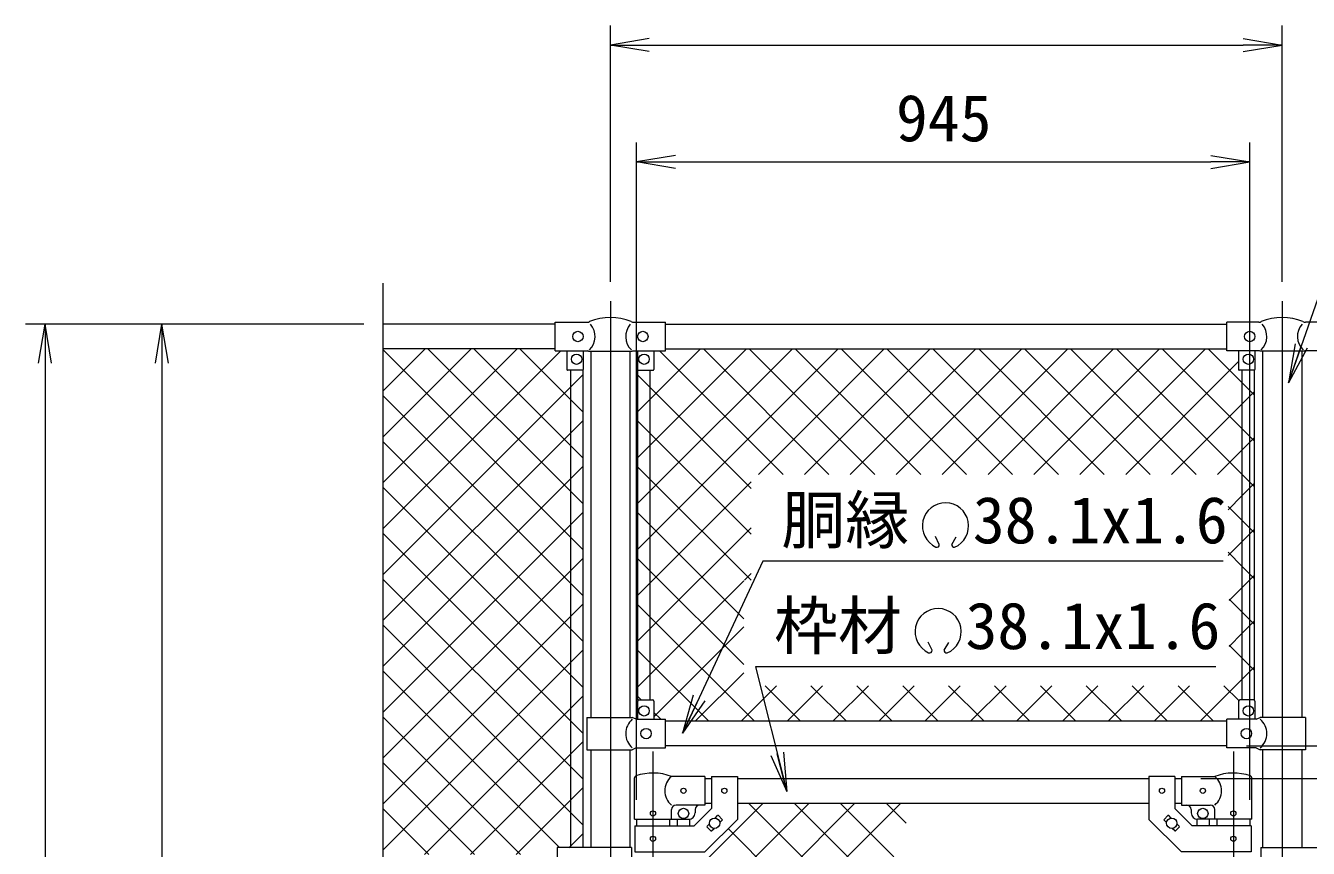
# Model space of a CAD drawing. Units: millimetres, scale not verified. Extents: x -6300 to 6300, y -4455 to 4455.
# Drawn here: x -4206 to -2229, y 1254 to 2522 of the extents above; entities that cross this region are included whole.
import ezdxf
from ezdxf.enums import TextEntityAlignment as Align

# ---------------------------------------------------------------- set-up
doc = ezdxf.new("R2010")
doc.units = ezdxf.units.MM
doc.header["$LTSCALE"] = 30
doc.linetypes.add('USER1', pattern=[50.8, 31.75, -6.35, 6.35, -6.35])
for name, color, linetype, lineweight in [('0-1_D-BMK', 2, 'USER1', 13), ('0-2_D-STR1', 1, 'Continuous', 18), ('0-3_D-STR3', 3, 'Continuous', 13), ('0-7_D-STR-DIM', 7, 'Continuous', 9), ('0-8_0', 7, 'Continuous', 9), ('0-9_D-STR-TXT', 7, 'Continuous', 9), ('0-A_D-STR2', 7, 'Continuous', 9)]:
    doc.layers.add(name, color=color, linetype=linetype, lineweight=lineweight)
doc.styles.add('ＭＳ ゴシック', font='')
doc.styles.get('ＭＳ ゴシック').set_extended_font_data('MS Gothic')

# ---------------------------------------------------------------- blocks, each defined once
blk = doc.blocks.new('_Open')
at = {"layer": '0-8_0'}
blk.add_line((-30, 5), (0, 0), dxfattribs=at)
blk.add_lwpolyline([(-30, -5), (0, 0), (-30, 0)], dxfattribs=at)

msp = doc.modelspace()

# ---------------------------------------------------------------- linework, layer by layer
at = {"layer": '0-1_D-BMK'}
for p, q in [((-3304.72, 2097.22), (-3304.72, -798.6)), ((-2269.72, 2097.22), (-2269.72, -798.6)), ((-3239.07, 1403.71), (-3239.07, -434.68)), ((-2344.87, 1403.71), (-2344.87, -434.68))]:
    msp.add_line(p, q, dxfattribs=at)
at = {"layer": '0-2_D-STR1'}
for p, q in [((-3389.72, 2061.98), (-3654.72, 2061.98)), ((-3219.72, 2061.98), (-2354.72, 2061.98)), ((-3389.72, 2023.98), (-3654.72, 2023.98)), ((-3334.97, 2020.48), (-3334.97, 1456.08)), ((-3274.47, 2020.48), (-3274.47, 1456.08)), ((-3219.72, 2023.88), (-2354.72, 2023.88)), ((-2299.97, 2020.48), (-2299.97, 1456.08)), ((-2239.47, 2020.48), (-2239.47, 1456.08)), ((-2354.72, 1449.98), (-3219.72, 1449.98)), ((-3334.97, 1406.08), (-3334.97, 1255.48)), ((-3274.47, 1406.08), (-3274.47, 1255.48)), ((-2354.72, 1411.98), (-3219.72, 1411.98)), ((-2299.97, 1406.08), (-2299.97, 1255.48)), ((-2239.47, 1406.08), (-2239.47, 1255.48)), ((-3159.07, 1361.98), (-3149.07, 1361.98)), ((-3109.07, 1361.98), (-2474.87, 1361.98)), ((-2434.87, 1361.98), (-2424.87, 1361.98)), ((-3159.07, 1323.98), (-3149.07, 1323.98)), ((-3109.07, 1323.98), (-2474.87, 1323.98)), ((-2434.87, 1323.98), (-2424.87, 1323.98)), ((-3264.47, 1298.98), (-3264.47, 1288.93)), ((-3213.67, 1298.98), (-3213.67, 1288.93)), ((-2370.27, 1298.98), (-2370.27, 1288.93)), ((-2319.47, 1298.98), (-2319.47, 1288.93))]:
    msp.add_line(p, q, dxfattribs=at)
at = {"layer": '0-3_D-STR3'}
for p, q in [((-3389.72, 2064.98), (-3340.5, 2064.98)), ((-3389.72, 2020.98), (-3389.72, 2064.98)), ((-3268.94, 2064.98), (-3219.72, 2064.98)), ((-3219.72, 2020.98), (-3219.72, 2064.98)), ((-2354.72, 2020.98), (-2354.72, 2064.98)), ((-2305.5, 2064.98), (-2354.72, 2064.98)), ((-2184.72, 2064.98), (-2233.94, 2064.98)), ((-3389.72, 2020.98), (-3339.52, 2020.98)), ((-3371.72, 2020.98), (-3371.72, 1991.98)), ((-3346.72, 2020.98), (-3346.72, 1991.98)), ((-3338.52, 2020.48), (-3339.52, 2020.98)), ((-3338.52, 2020.48), (-3270.92, 2020.48)), ((-3270.92, 2020.48), (-3269.92, 2020.98)), ((-3269.92, 2020.98), (-3219.72, 2020.98)), ((-3262.72, 2020.98), (-3262.72, 1991.98)), ((-3237.72, 2020.98), (-3237.72, 1991.98)), ((-2304.52, 2020.98), (-2354.72, 2020.98)), ((-2336.72, 2020.98), (-2336.72, 1991.98)), ((-2311.72, 2020.98), (-2311.72, 1991.98)), ((-2303.52, 2020.48), (-2304.52, 2020.98)), ((-2235.92, 2020.48), (-2303.52, 2020.48)), ((-2235.92, 2020.48), (-2234.92, 2020.98)), ((-2184.72, 2020.98), (-2234.92, 2020.98)), ((-3347.72, 1990.98), (-3370.72, 1990.98)), ((-3366.22, 1990.98), (-3366.22, 1255.48)), ((-3347.22, 1991.11), (-3347.22, 1255.48)), ((-3262.22, 1482.4), (-3262.22, 1991.11)), ((-3261.72, 1990.98), (-3238.72, 1990.98)), ((-3243.22, 1483.08), (-3243.22, 1990.98)), ((-2312.72, 1990.98), (-2335.72, 1990.98)), ((-2331.22, 1483.08), (-2331.22, 1990.98)), ((-2312.22, 1482.4), (-2312.22, 1991.11)), ((-3260.72, 1483.08), (-3239.72, 1483.08)), ((-2313.72, 1483.08), (-2334.72, 1483.08)), ((-3262.72, 1481.08), (-3262.72, 1453.08)), ((-3237.72, 1481.08), (-3237.72, 1453.08)), ((-2336.72, 1481.08), (-2336.72, 1453.08)), ((-2311.72, 1481.08), (-2311.72, 1453.08)), ((-3340.82, 1456.08), (-3270.92, 1456.08)), ((-3340.82, 1456.08), (-3340.82, 1406.08)), ((-3264.92, 1453.08), (-3270.92, 1456.08)), ((-3264.92, 1453.08), (-3219.72, 1453.08)), ((-3219.72, 1409.08), (-3219.72, 1453.08)), ((-2309.52, 1453.08), (-2354.72, 1453.08)), ((-2354.72, 1409.08), (-2354.72, 1453.08)), ((-2309.52, 1453.08), (-2303.52, 1456.08)), ((-2233.62, 1456.08), (-2303.52, 1456.08)), ((-2233.62, 1456.08), (-2233.62, 1406.08)), ((-3340.82, 1406.08), (-3270.92, 1406.08)), ((-3264.92, 1409.08), (-3270.92, 1406.08)), ((-3264.92, 1409.08), (-3219.72, 1409.08)), ((-2309.52, 1409.08), (-2354.72, 1409.08)), ((-2309.52, 1409.08), (-2303.52, 1406.08)), ((-2233.62, 1406.08), (-2303.52, 1406.08)), ((-3159.07, 1364.98), (-3210.52, 1364.98)), ((-3159.07, 1364.98), (-3159.07, 1320.98)), ((-3149.07, 1365.18), (-3149.07, 1315.5)), ((-3149.07, 1365.18), (-3109.07, 1365.18)), ((-3109.07, 1365.18), (-3109.07, 1298.93)), ((-2474.87, 1365.18), (-2474.87, 1298.93)), ((-2434.87, 1365.18), (-2474.87, 1365.18)), ((-2434.87, 1365.18), (-2434.87, 1315.5)), ((-2424.87, 1364.98), (-2373.42, 1364.98)), ((-2424.87, 1364.98), (-2424.87, 1320.98)), ((-3267.62, 1298.98), (-3267.62, 1362.67)), ((-2316.32, 1298.98), (-2316.32, 1362.67)), ((-3210.52, 1298.98), (-3210.52, 1313.98)), ((-3159.07, 1320.98), (-3203.52, 1320.98)), ((-3175.64, 1288.93), (-3149.07, 1315.5)), ((-3174.07, 1313.98), (-3174.07, 1308.98)), ((-3143.19, 1300.88), (-3139.47, 1304.6)), ((-3138.06, 1304.6), (-3132.4, 1298.94)), ((-2445.88, 1304.6), (-2451.54, 1298.94)), ((-2440.75, 1300.88), (-2444.46, 1304.6)), ((-2408.3, 1288.93), (-2434.87, 1315.5)), ((-2424.87, 1320.98), (-2380.42, 1320.98)), ((-2409.87, 1313.98), (-2409.87, 1308.98)), ((-2373.42, 1298.98), (-2373.42, 1313.98)), ((-3267.62, 1298.98), (-3210.52, 1298.98)), ((-3266.77, 1288.93), (-3175.64, 1288.93)), ((-3266.77, 1288.93), (-3266.77, 1248.93)), ((-3210.52, 1298.98), (-3184.07, 1298.98)), ((-3201.57, 1298.98), (-3201.57, 1288.93)), ((-3182.57, 1298.98), (-3182.57, 1288.93)), ((-3155.74, 1288.33), (-3152.02, 1292.05)), ((-3155.74, 1286.92), (-3150.08, 1281.26)), ((-3148.66, 1281.26), (-3144.95, 1284.98)), ((-3136.12, 1293.81), (-3132.4, 1297.52)), ((-2447.82, 1293.81), (-2451.54, 1297.52)), ((-2435.27, 1281.26), (-2438.99, 1284.98)), ((-2428.2, 1286.92), (-2433.86, 1281.26)), ((-2428.2, 1288.33), (-2431.92, 1292.05)), ((-2317.17, 1288.93), (-2408.3, 1288.93)), ((-2401.37, 1298.98), (-2401.37, 1288.93)), ((-2373.42, 1298.98), (-2399.87, 1298.98)), ((-2382.37, 1298.98), (-2382.37, 1288.93)), ((-2316.32, 1298.98), (-2373.42, 1298.98)), ((-2317.17, 1288.93), (-2317.17, 1248.93)), ((-3386.72, 1255.48), (-3386.72, 1234.48)), ((-3271.92, 1255.48), (-3386.72, 1255.48)), ((-3271.92, 1255.48), (-3271.92, 1234.48)), ((-2302.52, 1255.48), (-2302.52, 1234.48)), ((-2302.52, 1255.48), (-2187.72, 1255.48))]:
    msp.add_line(p, q, dxfattribs=at)
for points in [[(-3266.77, 1248.93), (-3159.07, 1248.93), (-3109.07, 1298.93)], [(-2317.17, 1248.93), (-2424.87, 1248.93), (-2474.87, 1298.93)]]:
    msp.add_lwpolyline(points, dxfattribs=at)
for centre, radius in [((-3354.72, 2042.98), 8), ((-3254.72, 2042.98), 8), ((-2319.72, 2042.98), 8), ((-3356.72, 2007.98), 8), ((-3252.72, 2007.98), 8), ((-2321.72, 2007.98), 8), ((-3252.72, 1466.08), 8), ((-2321.72, 1466.08), 8), ((-3249.72, 1431.08), 8), ((-2324.72, 1431.08), 8), ((-3192.07, 1342.98), 4), ((-3129.07, 1342.93), 4), ((-2454.87, 1342.93), 4), ((-2391.87, 1342.98), 4), ((-3239.07, 1307.98), 4), ((-3192.07, 1307.98), 8), ((-2391.87, 1307.98), 8), ((-2344.87, 1307.98), 4), ((-3144.07, 1292.93), 8), ((-2439.87, 1292.93), 8), ((-3239.07, 1268.93), 4), ((-2344.87, 1268.93), 4)]:
    msp.add_circle(centre, radius, dxfattribs=at)
for centre, radius, start, end in [((-3340.5, 2072.98), 8, 270, 296.9114), ((-3357.1, 2042.98), 28.8, 314.1684, 41.01552), ((-3304.72, 1989.52), 82.82, 67.15338, 112.84662), ((-3252.33, 2042.98), 28.8, 138.98448, 225.8316), ((-3268.94, 2072.98), 8, 243.0886, 270), ((-2305.5, 2072.98), 8, 270, 296.9114), ((-2322.1, 2042.98), 28.8, 314.1684, 41.01552), ((-2269.72, 1989.52), 82.82, 67.15338, 112.84662), ((-2217.33, 2042.98), 28.8, 138.98448, 225.8316), ((-2233.94, 2072.98), 8, 243.0886, 270), ((-3370.72, 1991.98), 1, 180, 270), ((-3347.72, 1991.98), 1, 270, 0), ((-3261.72, 1991.98), 1, 180, 270), ((-3238.72, 1991.98), 1, 270, 0), ((-2335.72, 1991.98), 1, 180, 270), ((-2312.72, 1991.98), 1, 270, 0), ((-3260.72, 1481.08), 2, 90, 180), ((-3239.72, 1481.08), 2, 0, 90), ((-2334.72, 1481.08), 2, 90, 180), ((-2313.72, 1481.08), 2, 0, 90), ((-3252.33, 1431.08), 28.8, 130.19176, 229.80824), ((-2322.1, 1431.08), 28.8, 310.19176, 49.80824), ((-3264.32, 1362.67), 3.3, 109.22051, 180), ((-3239.07, 1290.25), 80, 69.0916, 109.22051), ((-3192.32, 1342.98), 28.55, 129.59418, 230.40582), ((-2344.87, 1290.25), 80, 70.77949, 110.9084), ((-2391.61, 1342.98), 28.55, 309.59418, 50.40582), ((-2319.62, 1362.67), 3.3, 0, 70.77949), ((-3203.52, 1313.98), 7, 90, 180), ((-3184.07, 1308.98), 10, 270, 0), ((-3167.07, 1313.98), 7, 90, 180), ((-3138.77, 1303.89), 1, 45, 135), ((-2445.17, 1303.89), 1, 45, 135), ((-2416.87, 1313.98), 7, 0, 90), ((-2399.87, 1308.98), 10, 180, 270), ((-2380.42, 1313.98), 7, 0, 90), ((-3155.03, 1287.62), 1, 135, 225), ((-3133.11, 1298.23), 1, 315, 45), ((-2450.83, 1298.23), 1, 135, 225), ((-2428.91, 1287.62), 1, 315, 45), ((-3149.37, 1281.97), 1, 225, 315), ((-2434.57, 1281.97), 1, 225, 315)]:
    msp.add_arc(centre, radius, start, end, dxfattribs=at)
at = {"layer": '0-7_D-STR-DIM'}
for p, q in [((-3304.72, 2127.22), (-3304.72, 2521.98)), ((-2269.72, 2127.22), (-2269.72, 2521.98)), ((-3244.72, 2491.98), (-2329.72, 2491.98)), ((-3264.47, 1328.98), (-3264.47, 2341.98)), ((-2319.47, 1328.98), (-2319.47, 2341.98)), ((-3204.47, 2311.98), (-2379.47, 2311.98)), ((-3654.72, 862.63), (-3654.72, 2124.98)), ((-3684.72, 2061.98), (-4205.59, 2061.98)), ((-3684.72, 2061.98), (-4025.59, 2061.98)), ((-4175.59, 2001.98), (-4175.59, -378.02)), ((-3995.59, 2001.98), (-3995.59, -328.02)), ((-2324.72, 1411.98), (-1589.72, 1411.98)), ((-2324.72, 1411.98), (-1589.72, 1411.98)), ((-2394.87, 1361.98), (-1589.72, 1361.98)), ((-2394.87, 1361.98), (-1409.72, 1361.98)), ((-2394.87, 1361.98), (-1589.72, 1361.98)), ((-2394.87, 1361.98), (-1409.72, 1361.98))]:
    msp.add_line(p, q, dxfattribs=at)
at = {"layer": '0-9_D-STR-TXT'}
for p, q in [((-2797.88, 1722.64), (-2803.61, 1734.95)), ((-2778.67, 1722.6), (-2771.88, 1734.36)), ((-2809.15, 1559.79), (-2814.88, 1572.09)), ((-2790.27, 1559.77), (-2783.48, 1571.53))]:
    msp.add_line(p, q, dxfattribs=at)
for points in [[(-1391.12, 2312.93), (-2140.86, 2312.93), (-2259.49, 1973.39)], [(-2360.55, 1696.74), (-3069.86, 1696.74), (-3192.51, 1433.3)], [(-2371.83, 1533.85), (-3081.13, 1533.85), (-3033.53, 1343.67)]]:
    msp.add_lwpolyline(points, dxfattribs=at)
for centre, radius, start, end in [((-2788.43, 1750.99), 35.62, 292.92895, 245.65759), ((-2801.56, 1721.95), 3.75, 245.55066, 10.6575), ((-2774.98, 1721.91), 3.75, 169.34241, 276.63708), ((-2799.71, 1588.1), 35.62, 292.92895, 245.65759), ((-2812.83, 1559.09), 3.75, 245.55066, 10.6575), ((-2786.58, 1559.08), 3.75, 169.34241, 276.63708)]:
    msp.add_arc(centre, radius, start, end, dxfattribs=at)
at = {"layer": '0-A_D-STR2'}
for p, q in [((-3654.72, 1959.19), (-3589.93, 2023.98)), ((-3654.72, 1888.48), (-3519.22, 2023.98)), ((-3654.72, 1817.77), (-3448.51, 2023.98)), ((-3366.22, 1733.71), (-3654.72, 2022.21)), ((-3654.72, 1747.06), (-3380.8, 2020.98)), ((-3366.22, 1804.42), (-3585.77, 2023.98)), ((-3366.22, 1875.14), (-3515.06, 2023.98)), ((-3366.22, 1945.85), (-3444.35, 2023.98)), ((-3243.22, 1946.43), (-3165.77, 2023.88)), ((-3243.22, 1875.72), (-3095.06, 2023.88)), ((-3243.22, 1805.01), (-3024.35, 2023.88)), ((-3243.22, 1734.3), (-2953.64, 2023.88)), ((-3038.63, 1830.39), (-3229.22, 2020.98)), ((-2967.92, 1830.39), (-3161.41, 2023.88)), ((-2897.21, 1830.39), (-3090.7, 2023.88)), ((-3076.41, 1830.39), (-2882.93, 2023.88)), ((-2826.5, 1830.39), (-3019.99, 2023.88)), ((-3005.7, 1830.39), (-2812.22, 2023.88)), ((-2755.79, 1830.39), (-2949.28, 2023.88)), ((-2934.99, 1830.39), (-2741.51, 2023.88)), ((-2685.08, 1830.39), (-2878.57, 2023.88)), ((-2864.28, 1830.39), (-2670.8, 2023.88)), ((-2614.37, 1830.39), (-2807.85, 2023.88)), ((-2793.57, 1830.39), (-2600.09, 2023.88)), ((-2543.66, 1830.39), (-2737.14, 2023.88)), ((-2722.86, 1830.39), (-2529.37, 2023.88)), ((-2472.95, 1830.39), (-2666.43, 2023.88)), ((-2652.15, 1830.39), (-2458.66, 2023.88)), ((-2402.24, 1830.39), (-2595.72, 2023.88)), ((-2581.44, 1830.39), (-2387.95, 2023.88)), ((-2331.22, 1830.08), (-2525.01, 2023.88)), ((-2331.22, 1900.8), (-2454.3, 2023.88)), ((-2331.22, 1971.51), (-2383.59, 2023.88)), ((-2510.73, 1830.39), (-2336.72, 2004.4)), ((-3366.22, 1964.85), (-3347.22, 1983.85)), ((-3243.22, 1964.27), (-3262.22, 1983.27)), ((-3654.72, 1676.35), (-3366.22, 1964.85)), ((-3087.81, 1808.85), (-3243.22, 1964.27)), ((-2312.22, 1952.51), (-2331.22, 1971.51)), ((-2331.22, 1939.19), (-2312.22, 1958.19)), ((-3366.22, 1663), (-3654.72, 1951.5)), ((-3347.22, 1926.85), (-3366.22, 1945.85)), ((-3262.22, 1927.43), (-3243.22, 1946.43)), ((-2440.02, 1830.39), (-2331.22, 1939.19)), ((-3366.22, 1894.14), (-3347.22, 1913.14)), ((-3243.22, 1893.56), (-3262.22, 1912.56)), ((-2312.22, 1881.8), (-2331.22, 1900.8)), ((-3654.72, 1605.64), (-3366.22, 1894.14)), ((-3366.22, 1592.29), (-3654.72, 1880.79)), ((-3087.81, 1738.14), (-3243.22, 1893.56)), ((-2331.22, 1868.48), (-2312.22, 1887.48)), ((-3347.22, 1856.14), (-3366.22, 1875.14)), ((-3262.22, 1856.72), (-3243.22, 1875.72)), ((-2369.31, 1830.39), (-2331.22, 1868.48)), ((-3366.22, 1823.43), (-3347.22, 1842.43)), ((-3654.72, 1534.93), (-3366.22, 1823.43)), ((-3243.22, 1663.59), (-3087.81, 1819)), ((-2312.22, 1811.08), (-2331.22, 1830.08)), ((-3366.22, 1521.58), (-3654.72, 1810.08)), ((-3347.22, 1785.42), (-3366.22, 1804.42)), ((-3262.22, 1786.01), (-3243.22, 1805.01)), ((-2331.22, 1797.77), (-2312.22, 1816.77)), ((-2353.02, 1775.97), (-2331.22, 1797.77)), ((-2331.22, 1759.37), (-2353.02, 1781.17)), ((-3366.22, 1752.72), (-3347.22, 1771.72)), ((-3243.22, 1752.14), (-3262.22, 1771.14)), ((-2312.22, 1740.37), (-2331.22, 1759.37)), ((-3654.72, 1464.22), (-3366.22, 1752.72)), ((-3366.22, 1450.87), (-3654.72, 1739.37)), ((-3099.08, 1608), (-3243.22, 1752.14)), ((-3243.22, 1592.88), (-3087.81, 1748.29)), ((-2331.22, 1727.06), (-2312.22, 1746.06)), ((-3347.22, 1714.71), (-3366.22, 1733.71)), ((-3262.22, 1715.3), (-3243.22, 1734.3)), ((-2353.02, 1705.26), (-2331.22, 1727.06)), ((-3366.22, 1682.01), (-3347.22, 1701.01)), ((-3243.22, 1681.42), (-3262.22, 1700.42)), ((-2331.22, 1688.66), (-2353.02, 1710.46)), ((-3654.72, 1393.51), (-3366.22, 1682.01)), ((-3099.08, 1537.29), (-3243.22, 1681.42)), ((-2312.22, 1669.66), (-2331.22, 1688.66)), ((-3366.22, 1380.16), (-3654.72, 1668.66)), ((-3347.22, 1644), (-3366.22, 1663)), ((-3262.22, 1644.59), (-3243.22, 1663.59)), ((-3097.88, 1667.5), (-3087.81, 1677.58)), ((-2331.22, 1656.35), (-2312.22, 1675.35)), ((-2351.53, 1636.04), (-2331.22, 1656.35)), ((-3366.22, 1611.3), (-3347.22, 1630.3)), ((-3243.22, 1610.71), (-3262.22, 1629.71)), ((-2331.22, 1617.95), (-2351.53, 1638.26)), ((-3654.72, 1322.8), (-3366.22, 1611.3)), ((-3082.48, 1449.98), (-3243.22, 1610.71)), ((-2312.22, 1598.95), (-2331.22, 1617.95)), ((-2331.22, 1585.64), (-2312.22, 1604.64)), ((-3366.22, 1309.45), (-3654.72, 1597.95)), ((-3347.22, 1573.29), (-3366.22, 1592.29)), ((-3262.22, 1573.88), (-3243.22, 1592.88)), ((-3237.72, 1456.96), (-3099.08, 1595.59)), ((-2351.53, 1565.33), (-2331.22, 1585.64)), ((-2331.22, 1547.24), (-2351.53, 1567.55)), ((-3366.22, 1540.59), (-3347.22, 1559.59)), ((-3243.22, 1540), (-3262.22, 1559)), ((-2312.22, 1528.24), (-2331.22, 1547.24)), ((-3654.72, 1252.09), (-3366.22, 1540.59)), ((-3382.96, 1255.48), (-3654.72, 1527.24)), ((-3153.19, 1449.98), (-3243.22, 1540)), ((-3173.99, 1449.98), (-3099.08, 1524.88)), ((-3347.22, 1502.58), (-3366.22, 1521.58)), ((-3103.27, 1449.98), (-3048.64, 1504.61)), ((-3011.77, 1449.98), (-3066.41, 1504.61)), ((-3032.56, 1449.98), (-2977.93, 1504.61)), ((-2941.06, 1449.98), (-2995.69, 1504.61)), ((-2961.85, 1449.98), (-2907.22, 1504.61)), ((-2870.35, 1449.98), (-2924.98, 1504.61)), ((-2891.14, 1449.98), (-2836.51, 1504.61)), ((-2799.64, 1449.98), (-2854.27, 1504.61)), ((-2820.43, 1449.98), (-2765.8, 1504.61)), ((-2728.93, 1449.98), (-2783.56, 1504.61)), ((-2749.72, 1449.98), (-2695.09, 1504.61)), ((-2658.22, 1449.98), (-2712.85, 1504.61)), ((-2679.01, 1449.98), (-2624.38, 1504.61)), ((-2587.51, 1449.98), (-2642.14, 1504.61)), ((-2608.3, 1449.98), (-2553.67, 1504.61)), ((-2516.8, 1449.98), (-2571.43, 1504.61)), ((-2537.59, 1449.98), (-2482.96, 1504.61)), ((-2446.09, 1449.98), (-2500.72, 1504.61)), ((-2466.88, 1449.98), (-2412.25, 1504.61)), ((-2375.38, 1449.98), (-2430.01, 1504.61)), ((-2336.55, 1481.86), (-2359.3, 1504.61)), ((-3366.22, 1469.88), (-3347.22, 1488.88)), ((-3257, 1483.08), (-3262.22, 1488.29)), ((-3591.12, 1244.98), (-3366.22, 1469.88)), ((-3227, 1453.08), (-3237.72, 1463.79)), ((-3443.17, 1244.98), (-3654.72, 1456.53)), ((-3347.22, 1431.87), (-3366.22, 1450.87)), ((-3366.22, 1399.17), (-3347.22, 1418.17)), ((-3513.88, 1244.98), (-3654.72, 1385.82)), ((-3520.41, 1244.98), (-3366.22, 1399.17)), ((-3347.22, 1361.16), (-3366.22, 1380.16)), ((-3366.22, 1328.46), (-3347.22, 1347.46)), ((-3449.7, 1244.98), (-3366.22, 1328.46)), ((-3584.59, 1244.98), (-3654.72, 1315.11)), ((-3347.22, 1290.45), (-3366.22, 1309.45)), ((-3201.57, 1191.65), (-3069.24, 1323.98)), ((-3109.95, 1212.56), (-2998.53, 1323.98)), ((-2980.67, 1212.56), (-3092.1, 1323.98)), ((-3039.24, 1212.56), (-2927.82, 1323.98)), ((-2909.96, 1212.56), (-3021.39, 1323.98)), ((-2968.53, 1212.56), (-2857.11, 1323.98)), ((-2867.83, 1241.13), (-2950.68, 1323.98)), ((-2849.05, 1293.07), (-2879.96, 1323.98)), ((-3051.39, 1212.56), (-3123.41, 1284.58))]:
    msp.add_line(p, q, dxfattribs=at)
for points in [[(-3087.87, 1667.5), (-3243.22, 1822.85), (-3262.22, 1841.85)], [(-3262.22, 1503.17), (-3243.22, 1522.17), (-3099.08, 1666.3)], [(-2396.17, 1449.98), (-2331.22, 1514.93), (-2312.22, 1533.93)], [(-3368.49, 1255.48), (-3366.22, 1257.75), (-3347.22, 1276.75)]]:
    msp.add_lwpolyline(points, dxfattribs=at)

# ---------------------------------------------------------------- block references
at = {"layer": '0-7_D-STR-DIM', "xscale": 2, "yscale": 2}
for p, rotation in [((-3304.72, 2491.98), 180), ((-3264.47, 2311.98), 180), ((-4175.59, 2061.98), 90), ((-3995.59, 2061.98), 90)]:
    msp.add_blockref('_Open', p, dxfattribs=dict(at, rotation=rotation))
for p in [(-2269.72, 2491.98), (-2319.47, 2311.98)]:
    msp.add_blockref('_Open', p, dxfattribs=at)
at = {"layer": '0-9_D-STR-TXT', "xscale": 2, "yscale": 2}
for p, rotation in [((-2260.15, 1971.5), 250.74021), ((-3193.35, 1431.49), 245.03417), ((-3033.04, 1341.73), 284.05406)]:
    msp.add_blockref('_Open', p, dxfattribs=dict(at, rotation=rotation))

# ---------------------------------------------------------------- texts
at = {"layer": '0-7_D-STR-DIM', "style": 'ＭＳ ゴシック'}
msp.add_text('945', height=72.14, dxfattribs=at).set_placement((-2864.68, 2322.1), align=Align.BOTTOM_LEFT)
at = {"layer": '0-9_D-STR-TXT', "style": 'ＭＳ ゴシック'}
for s, p in [('胴縁  38.1x1.6', (-3041.19, 1702.52)), ('枠材  38.1x1.6', (-3052.46, 1539.63))]:
    msp.add_text(s, height=72.14, dxfattribs=at).set_placement(p, align=Align.BOTTOM_LEFT)

doc.saveas('drawing.dxf')
